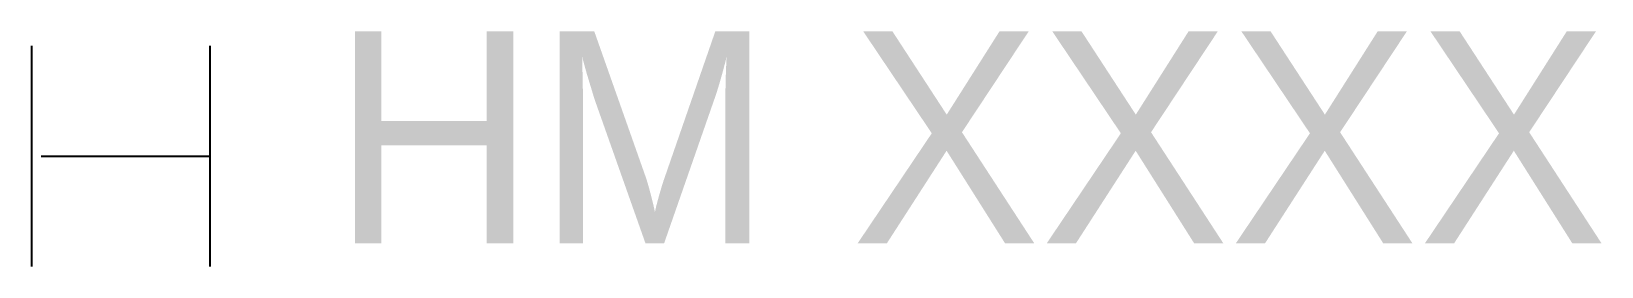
# Model space of a CAD drawing. Header units: metres. Extents: x -174518 to -172666, y -297600 to -297323.
import ezdxf

# ---------------------------------------------------------------- set-up
doc = ezdxf.new("R2010")
doc.units = ezdxf.units.M
doc.layers.add('DIM', color=4, linetype='Continuous')
doc.layers.add('K', color=2, linetype='Continuous')

msp = doc.modelspace()

# ---------------------------------------------------------------- linework, layer by layer
at = {"layer": 'K'}
for p, q in [((-174518.11, -297340.39), (-174518.11, -297600.5)), ((-174307.67, -297340.39), (-174307.67, -297600.5)), ((-174506.42, -297470.45), (-174307.67, -297470.45))]:
    msp.add_line(p, q, dxfattribs=at)

# ---------------------------------------------------------------- texts
at = {"layer": 'DIM'}
msp.add_text('HM XXXX', height=250, dxfattribs=at).set_placement((-174164.12, -297573.21))

doc.saveas('drawing.dxf')
